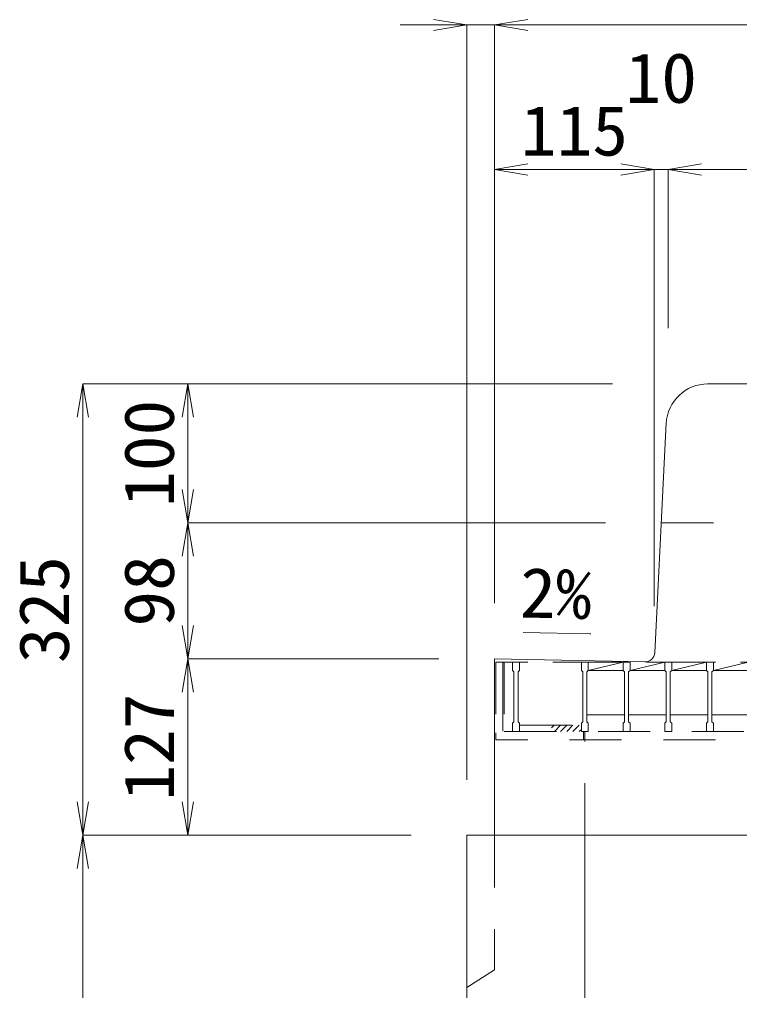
# Model space of a CAD drawing. Units: millimetres at full size; some dimension numbers follow another scale. Extents: x -734 to 58102, y 49499 to 87169.
# Drawn here: x 6752 to 7271, y 66111 to 66810 of the extents above; entities that cross this region are included whole.
import ezdxf
from ezdxf.enums import TextEntityAlignment as Align

# ---------------------------------------------------------------- set-up
doc = ezdxf.new("R2010")
doc.units = ezdxf.units.MM
doc.header["$LTSCALE"] = 50
doc.linetypes.add('DASHED_SPACED', pattern=[12, 6, -6])
doc.linetypes.add('USER1', pattern=[1.35, 0.75, -0.6])
for name, color, linetype, lineweight in [('0_2', 7, 'DASHED_SPACED', 9), ('寸法線', 7, 'Continuous', 13), ('引出線', 4, 'Continuous', 13), ('本体', 2, 'Continuous', 20), ('ｸﾞﾚｰﾁﾝｸﾞ', 7, 'USER1', 9)]:
    doc.layers.add(name, color=color, linetype=linetype, lineweight=lineweight)
doc.styles.add('ＭＳ 明朝', font='')
doc.styles.get('ＭＳ 明朝').set_extended_font_data('MS Mincho')

# ---------------------------------------------------------------- blocks, each defined once
blk = doc.blocks.new('open_arrow')
at = {"color": 0, "linetype": 'Continuous', "lineweight": -2}
blk.add_lwpolyline([(7.5, 1.25), (0, 0), (7.5, -1.25)], dxfattribs=at)

msp = doc.modelspace()

# ---------------------------------------------------------------- hatches: boundary and pattern name
at = {"layer": 'ｸﾞﾚｰﾁﾝｸﾞ'}
h = msp.add_hatch(dxfattribs=at)
h.set_pattern_fill('USER', color=256, style=0, pattern_type=2)
h.set_pattern_definition([(45, (6595.99, 65980.36), (-2.24506, 2.24506), [37.5, -30])])
h.paths.add_polyline_path([(7157, 66297.35), (7139, 66297.35), (7112.5, 66297.35), (7112.5, 66301.85), (7124, 66301.85), (7139, 66301.85), (7157, 66301.85)])

# ---------------------------------------------------------------- linework, layer by layer
at = {"layer": '0_2'}
msp.add_line((7100.5, 66347.65), (7100.5, 66297.65), dxfattribs=at)
at = {"layer": '寸法線'}
for p, q in [((7142.5, 66806.09), (7026.5, 66806.09)), ((7074.5, 66262.67), (7074.5, 66806.09)), ((7094.5, 66806.09), (7524.5, 66806.09)), ((7094.5, 66389.67), (7094.5, 66806.09)), ((7094.5, 66389.67), (7094.5, 66806.09)), ((7209.5, 66702.04), (7094.5, 66702.04)), ((7094.5, 66389.67), (7094.5, 66702.04)), ((7267.5, 66702.04), (7161.5, 66702.04)), ((7209.5, 66387.67), (7209.5, 66702.04)), ((7209.5, 66387.67), (7209.5, 66702.04)), ((7219.5, 66702.04), (7399.5, 66702.04)), ((7219.5, 66587.67), (7219.5, 66702.04)), ((7219.5, 66587.67), (7219.5, 66702.04)), ((6798.14, 66222.65), (6798.14, 66547.65)), ((7179.48, 66547.65), (6798.14, 66547.65)), ((6873.69, 66547.65), (6873.69, 66447.65)), ((7179.48, 66547.65), (6873.69, 66547.65)), ((7174.48, 66447.65), (6873.69, 66447.65)), ((6873.69, 66447.65), (6873.69, 66349.65)), ((7174.48, 66447.65), (6873.69, 66447.65)), ((6873.69, 66349.65), (6873.69, 66222.65)), ((7054.48, 66349.65), (6873.69, 66349.65)), ((7054.48, 66349.65), (6873.69, 66349.65)), ((6798.14, 66222.65), (6798.14, 65922.65)), ((7034.48, 66222.65), (6798.14, 66222.65)), ((7034.48, 66222.65), (6798.14, 66222.65)), ((7034.48, 66222.65), (6873.69, 66222.65))]:
    msp.add_line(p, q, dxfattribs=at)
at = {"layer": '引出線'}
msp.add_lwpolyline([(7163.79, 66367.61), (7115.05, 66368.58), (7163.8, 66367.61)], dxfattribs=at)
at = {"layer": '本体'}
for p, q in [((7247.85, 66547.65), (7371.15, 66547.65)), ((7209.82, 66354.13), (7218.1, 66519.54)), ((7094.5, 66349.65), (7094.5, 66222.65)), ((7094.5, 66349.65), (7202.69, 66347.49)), ((7074.5, 66222.65), (7074.5, 65372.65)), ((7544.5, 66222.65), (7074.5, 66222.65)), ((7159.5, 65993.17), (7159.5, 66222.65))]:
    msp.add_line(p, q, dxfattribs=at)
at = {"layer": '本体', "linetype": 'USER1', "lineweight": 9}
for p, q in [((7214.5, 66447.65), (7404.5, 66447.65)), ((7159.5, 66222.65), (7159.5, 66297.65)), ((7094.51, 66222.65), (7094.51, 66125.65)), ((7074.51, 66113.14), (7094.51, 66125.65))]:
    msp.add_line(p, q, dxfattribs=at)
at = {"layer": '本体'}
for centre, radius, start, end in [((7248.04, 66517.65), 30, 90, 177.13758), ((7202.83, 66354.48), 7, 268.8543, 357.13742)]:
    msp.add_arc(centre, radius, start, end, dxfattribs=at)
at = {"layer": 'ｸﾞﾚｰﾁﾝｸﾞ'}
for p, q in [((7523.5, 66347.35), (7095.5, 66347.35)), ((7095.5, 66347.35), (7095.5, 66291.35)), ((7101.5, 66347.35), (7101.5, 66297.35)), ((7511.5, 66347.35), (7107.5, 66347.35)), ((7107.5, 66347.35), (7112.5, 66347.35)), ((7107.5, 66347.35), (7107.5, 66341.35)), ((7107.5, 66347.35), (7112.5, 66347.35)), ((7107.5, 66347.35), (7107.5, 66341.35)), ((7107.5, 66347.35), (7112.5, 66347.35)), ((7107.5, 66347.35), (7107.5, 66341.35)), ((7112.5, 66347.35), (7112.5, 66341.35)), ((7112.5, 66347.35), (7112.5, 66341.35)), ((7112.5, 66347.35), (7112.5, 66341.35)), ((7157, 66347.35), (7162, 66347.35)), ((7157, 66347.35), (7157, 66341.35)), ((7157, 66347.35), (7162, 66347.35)), ((7157, 66347.35), (7157, 66341.35)), ((7157, 66347.35), (7162, 66347.35)), ((7157, 66347.35), (7157, 66341.35)), ((7162, 66341.35), (7187, 66347.35)), ((7162, 66347.35), (7162, 66341.35)), ((7162, 66347.35), (7162, 66341.35)), ((7162, 66347.35), (7162, 66341.35)), ((7187, 66347.35), (7192, 66347.35)), ((7187, 66347.35), (7187, 66341.35)), ((7187, 66347.35), (7192, 66347.35)), ((7187, 66347.35), (7187, 66341.35)), ((7187, 66347.35), (7192, 66347.35)), ((7187, 66347.35), (7187, 66341.35)), ((7192, 66341.35), (7217, 66347.35)), ((7192, 66347.35), (7192, 66341.35)), ((7192, 66347.35), (7192, 66341.35)), ((7192, 66347.35), (7192, 66341.35)), ((7217, 66347.35), (7222, 66347.35)), ((7217, 66347.35), (7217, 66341.35)), ((7217, 66347.35), (7222, 66347.35)), ((7217, 66347.35), (7217, 66341.35)), ((7217, 66347.35), (7222, 66347.35)), ((7217, 66347.35), (7217, 66341.35)), ((7222, 66341.35), (7247, 66347.35)), ((7222, 66347.35), (7222, 66341.35)), ((7222, 66347.35), (7222, 66341.35)), ((7222, 66347.35), (7222, 66341.35)), ((7247, 66347.35), (7252, 66347.35)), ((7247, 66347.35), (7247, 66341.35)), ((7247, 66347.35), (7252, 66347.35)), ((7247, 66347.35), (7247, 66341.35)), ((7247, 66347.35), (7252, 66347.35)), ((7247, 66347.35), (7247, 66341.35)), ((7252, 66341.35), (7277, 66347.35)), ((7252, 66347.35), (7252, 66341.35)), ((7252, 66347.35), (7252, 66341.35)), ((7252, 66347.35), (7252, 66341.35)), ((7107.5, 66341.35), (7108.5, 66340.35)), ((7107.5, 66341.35), (7108.5, 66340.35)), ((7107.5, 66341.35), (7108.5, 66340.35)), ((7108.5, 66340.35), (7108.5, 66304.35)), ((7108.5, 66340.35), (7108.5, 66304.35)), ((7108.5, 66340.35), (7108.5, 66304.35)), ((7112.5, 66341.35), (7111.5, 66340.35)), ((7112.5, 66341.35), (7111.5, 66340.35)), ((7112.5, 66341.35), (7111.5, 66340.35)), ((7111.5, 66340.35), (7111.5, 66304.35)), ((7111.5, 66340.35), (7111.5, 66304.35)), ((7111.5, 66340.35), (7111.5, 66304.35)), ((7157, 66341.35), (7158, 66340.35)), ((7157, 66341.35), (7158, 66340.35)), ((7157, 66341.35), (7158, 66340.35)), ((7158, 66340.35), (7158, 66304.35)), ((7158, 66340.35), (7158, 66304.35)), ((7158, 66340.35), (7158, 66304.35)), ((7162, 66341.35), (7161, 66340.35)), ((7162, 66341.35), (7161, 66340.35)), ((7162, 66341.35), (7161, 66340.35)), ((7161, 66340.35), (7161, 66304.35)), ((7161, 66340.35), (7161, 66304.35)), ((7161, 66340.35), (7161, 66304.35)), ((7162, 66341.35), (7187, 66341.35)), ((7187, 66341.35), (7188, 66340.35)), ((7187, 66341.35), (7188, 66340.35)), ((7187, 66341.35), (7188, 66340.35)), ((7188, 66340.35), (7188, 66304.35)), ((7188, 66340.35), (7188, 66304.35)), ((7188, 66340.35), (7188, 66304.35)), ((7192, 66341.35), (7191, 66340.35)), ((7192, 66341.35), (7191, 66340.35)), ((7192, 66341.35), (7191, 66340.35)), ((7191, 66340.35), (7191, 66304.35)), ((7191, 66340.35), (7191, 66304.35)), ((7191, 66340.35), (7191, 66304.35)), ((7192, 66341.35), (7217, 66341.35)), ((7217, 66341.35), (7218, 66340.35)), ((7217, 66341.35), (7218, 66340.35)), ((7217, 66341.35), (7218, 66340.35)), ((7218, 66340.35), (7218, 66304.35)), ((7218, 66340.35), (7218, 66304.35)), ((7218, 66340.35), (7218, 66304.35)), ((7222, 66341.35), (7221, 66340.35)), ((7222, 66341.35), (7221, 66340.35)), ((7222, 66341.35), (7221, 66340.35)), ((7221, 66340.35), (7221, 66304.35)), ((7221, 66340.35), (7221, 66304.35)), ((7221, 66340.35), (7221, 66304.35)), ((7222, 66341.35), (7247, 66341.35)), ((7247, 66341.35), (7248, 66340.35)), ((7247, 66341.35), (7248, 66340.35)), ((7247, 66341.35), (7248, 66340.35)), ((7248, 66340.35), (7248, 66304.35)), ((7248, 66340.35), (7248, 66304.35)), ((7248, 66340.35), (7248, 66304.35)), ((7252, 66341.35), (7251, 66340.35)), ((7252, 66341.35), (7251, 66340.35)), ((7252, 66341.35), (7251, 66340.35)), ((7251, 66340.35), (7251, 66304.35)), ((7251, 66340.35), (7251, 66304.35)), ((7251, 66340.35), (7251, 66304.35)), ((7252, 66341.35), (7277, 66341.35)), ((7107.5, 66303.35), (7108.5, 66304.35)), ((7107.5, 66303.35), (7108.5, 66304.35)), ((7107.5, 66303.35), (7108.5, 66304.35)), ((7112.5, 66303.35), (7111.5, 66304.35)), ((7112.5, 66303.35), (7111.5, 66304.35)), ((7112.5, 66303.35), (7111.5, 66304.35)), ((7157, 66303.35), (7158, 66304.35)), ((7157, 66303.35), (7158, 66304.35)), ((7157, 66303.35), (7158, 66304.35)), ((7161, 66309.35), (7188, 66309.35)), ((7162, 66303.35), (7161, 66304.35)), ((7162, 66303.35), (7161, 66304.35)), ((7162, 66303.35), (7161, 66304.35)), ((7187, 66303.35), (7188, 66304.35)), ((7187, 66303.35), (7188, 66304.35)), ((7187, 66303.35), (7188, 66304.35)), ((7191, 66309.35), (7218, 66309.35)), ((7192, 66303.35), (7191, 66304.35)), ((7192, 66303.35), (7191, 66304.35)), ((7192, 66303.35), (7191, 66304.35)), ((7217, 66303.35), (7218, 66304.35)), ((7217, 66303.35), (7218, 66304.35)), ((7217, 66303.35), (7218, 66304.35)), ((7221, 66309.35), (7248, 66309.35)), ((7222, 66303.35), (7221, 66304.35)), ((7222, 66303.35), (7221, 66304.35)), ((7222, 66303.35), (7221, 66304.35)), ((7247, 66303.35), (7248, 66304.35)), ((7247, 66303.35), (7248, 66304.35)), ((7247, 66303.35), (7248, 66304.35)), ((7251, 66309.35), (7278, 66309.35)), ((7252, 66303.35), (7251, 66304.35)), ((7252, 66303.35), (7251, 66304.35)), ((7252, 66303.35), (7251, 66304.35)), ((7101.5, 66297.35), (7517.5, 66297.35)), ((7107.5, 66297.35), (7107.5, 66303.35)), ((7107.5, 66297.35), (7107.5, 66303.35)), ((7107.5, 66297.35), (7107.5, 66303.35)), ((7107.5, 66297.35), (7112.5, 66297.35)), ((7107.5, 66297.35), (7112.5, 66297.35)), ((7107.5, 66297.35), (7112.5, 66297.35)), ((7112.5, 66297.35), (7112.5, 66303.35)), ((7112.5, 66297.35), (7112.5, 66303.35)), ((7112.5, 66297.35), (7112.5, 66303.35)), ((7112.5, 66301.85), (7157, 66301.85)), ((7157, 66297.35), (7157, 66303.35)), ((7157, 66297.35), (7157, 66303.35)), ((7157, 66297.35), (7157, 66303.35)), ((7157, 66297.35), (7162, 66297.35)), ((7157, 66297.35), (7162, 66297.35)), ((7157, 66297.35), (7162, 66297.35)), ((7158.5, 66297.35), (7158.5, 66291.35)), ((7162, 66297.35), (7162, 66303.35)), ((7162, 66297.35), (7162, 66303.35)), ((7162, 66297.35), (7162, 66303.35)), ((7187, 66297.35), (7187, 66303.35)), ((7187, 66297.35), (7187, 66303.35)), ((7187, 66297.35), (7187, 66303.35)), ((7187, 66297.35), (7192, 66297.35)), ((7187, 66297.35), (7192, 66297.35)), ((7187, 66297.35), (7192, 66297.35)), ((7192, 66297.35), (7192, 66303.35)), ((7192, 66297.35), (7192, 66303.35)), ((7192, 66297.35), (7192, 66303.35)), ((7217, 66297.35), (7217, 66303.35)), ((7217, 66297.35), (7217, 66303.35)), ((7217, 66297.35), (7217, 66303.35)), ((7217, 66297.35), (7222, 66297.35)), ((7217, 66297.35), (7222, 66297.35)), ((7217, 66297.35), (7222, 66297.35)), ((7222, 66297.35), (7222, 66303.35)), ((7222, 66297.35), (7222, 66303.35)), ((7222, 66297.35), (7222, 66303.35)), ((7247, 66297.35), (7247, 66303.35)), ((7247, 66297.35), (7247, 66303.35)), ((7247, 66297.35), (7247, 66303.35)), ((7247, 66297.35), (7252, 66297.35)), ((7247, 66297.35), (7252, 66297.35)), ((7247, 66297.35), (7252, 66297.35)), ((7252, 66297.35), (7252, 66303.35)), ((7252, 66297.35), (7252, 66303.35)), ((7252, 66297.35), (7252, 66303.35)), ((7095.5, 66291.35), (7095.5, 66296.35)), ((7523.5, 66291.35), (7095.5, 66291.35)), ((7095.5, 66291.35), (7105.5, 66291.35))]:
    msp.add_line(p, q, dxfattribs=at)

# ---------------------------------------------------------------- block references
at = {"layer": '寸法線', "xscale": 3.2, "yscale": 3.2}
for p, rotation in [((7074.5, 66806.09), 180), ((7209.5, 66702.04), 180), ((7209.5, 66702.04), 180), ((6798.14, 66547.65), 270), ((6873.69, 66547.65), 270), ((6873.69, 66447.65), 90), ((6873.69, 66447.65), 270), ((6873.69, 66349.65), 90), ((6873.69, 66349.65), 270), ((6798.14, 66222.65), 90), ((6873.69, 66222.65), 90), ((6798.14, 66222.65), 270)]:
    msp.add_blockref('open_arrow', p, dxfattribs=dict(at, rotation=rotation))
for p in [(7094.5, 66806.09), (7094.5, 66806.09), (7094.5, 66702.04), (7219.5, 66702.04), (7219.5, 66702.04)]:
    msp.add_blockref('open_arrow', p, dxfattribs=at)
at = {"layer": '引出線', "xscale": 0.0533, "yscale": 0.0533, "rotation": 178.9}
msp.add_blockref('open_arrow', (7163.79, 66367.61), dxfattribs=at)

# ---------------------------------------------------------------- texts
at = {"layer": '寸法線', "style": 'ＭＳ 明朝', "width": 1.05}
for s, p in [('10', (7214.5, 66768.04)), ('115', (7152, 66730.06))]:
    msp.add_text(s, height=36.03, dxfattribs=at).set_placement(p, align=Align.MIDDLE_CENTER)
for s, p in [('100', (6845.67, 66497.65)), ('325', (6770.12, 66385.15)), ('98', (6845.67, 66398.65)), ('127', (6845.67, 66286.15))]:
    msp.add_text(s, height=36.03, rotation=90, dxfattribs=at).set_placement(p, align=Align.MIDDLE_CENTER)
at = {"layer": '引出線', "style": 'ＭＳ 明朝', "width": 1.05}
msp.add_text('2%', height=36.03, rotation=358.854, dxfattribs=at).set_placement((7164.73, 66414.5), align=Align.TOP_RIGHT)

doc.saveas('drawing.dxf')
